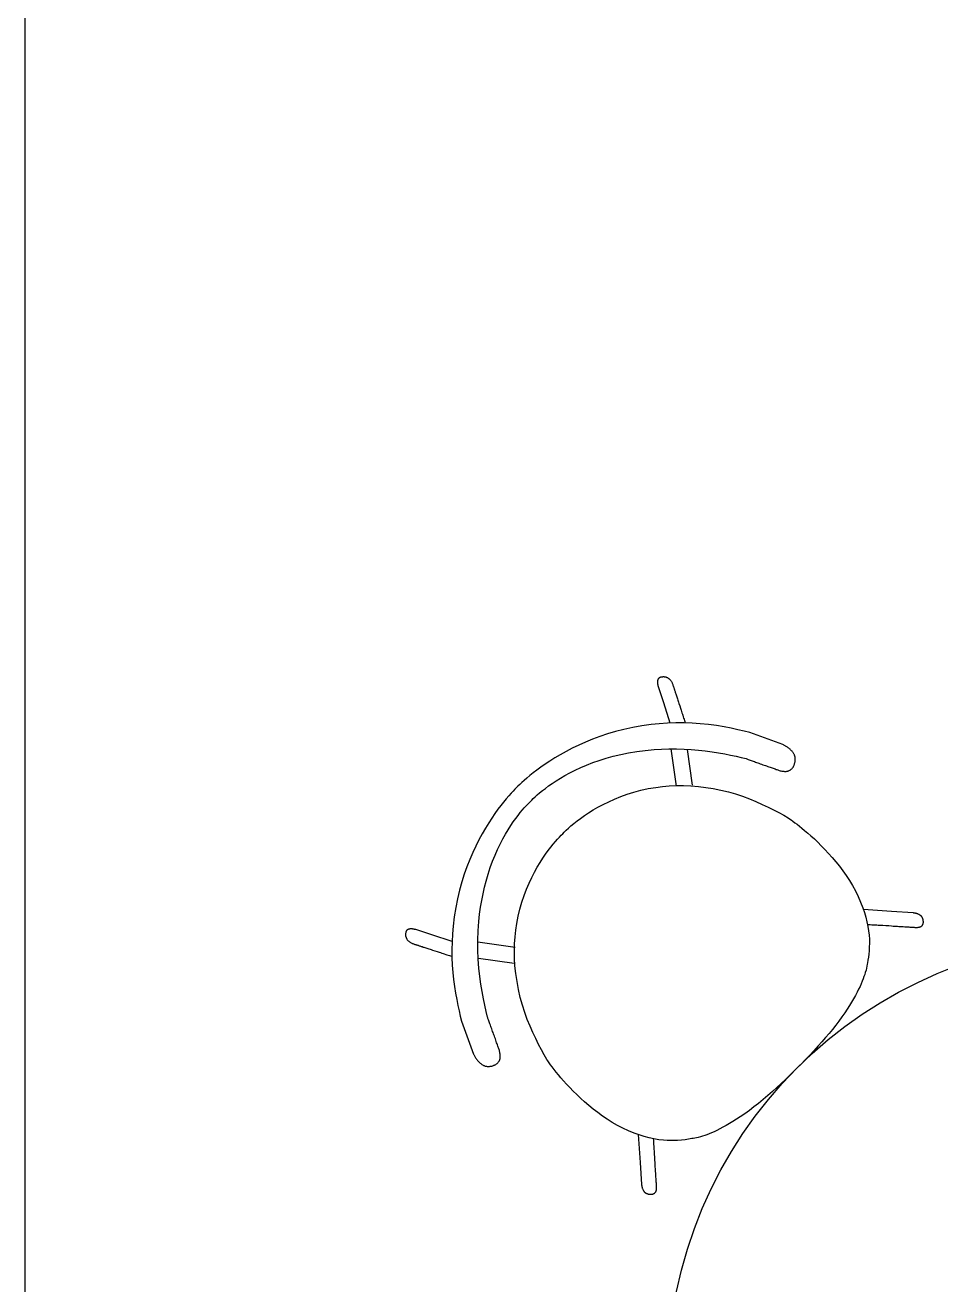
# Model space of a CAD drawing. Extents: x -120222 to -41942, y -19134 to 30932.
# Drawn here: x -92895 to -91858, y 7903 to 9329 of the extents above; entities that cross this region are included whole.
import ezdxf

# ---------------------------------------------------------------- set-up
doc = ezdxf.new("R2010")
doc.units = 0
doc.header["$LTSCALE"] = 150
doc.header["$MEASUREMENT"] = 0
doc.layers.get('0').update_dxf_attribs({"linetype": 'CONTINUOUS'})
doc.layers.add('_____', color=7, linetype='CONTINUOUS')
doc.layers.add('___B', color=7, linetype='CONTINUOUS')

# ---------------------------------------------------------------- blocks, each defined once
blk = doc.blocks.new('____-438')
at = {"color": 1, "linetype": 'Continuous'}
for p, q in [((-98592.6, 3918.6), (-98598.6, 3961.1)), ((-98574.5, 3919.9), (-98580.2, 3960.4)), ((-98775.1, 3736.1), (-98817.6, 3742.1)), ((-98776.4, 3718), (-98816.9, 3723.7))]:
    blk.add_line(p, q, dxfattribs=at)
for points in [[(-98612.9, 4031.1, 0), (-98613, 4031.4, 0), (-98613.1, 4031.8, 0), (-98613.2, 4032.2, 0), (-98613.2, 4032.6, 0), (-98613.3, 4033, 0), (-98613.4, 4033.4, 0), (-98613.5, 4033.9, 0), (-98613.6, 4034.4, 0), (-98613.6, 4034.8, 0), (-98613.7, 4035.4, 0), (-98613.7, 4036, 0), (-98613.7, 4036.6, 0), (-98613.7, 4037.2, 0), (-98613.6, 4037.8, 0), (-98613.5, 4038.4, 0), (-98613.5, 4038.7, 0), (-98613.4, 4039.1, 0), (-98613.3, 4039.4, 0), (-98613.2, 4039.7, 0), (-98613.1, 4040, 0), (-98612.9, 4040.3, 0), (-98612.8, 4040.6, 0), (-98612.7, 4040.8, 0), (-98612.5, 4041, 0), (-98612.3, 4041.2, 0), (-98612.1, 4041.4, 0), (-98611.8, 4041.6, 0), (-98611.5, 4041.8, 0), (-98611.3, 4042, 0), (-98611, 4042.1, 0), (-98610.7, 4042.2, 0), (-98610.4, 4042.4, 0), (-98610.1, 4042.5, 0), (-98609.8, 4042.5, 0)], [(-98609.8, 4042.5, 0), (-98609.2, 4042.6, 0), (-98608.7, 4042.7, 0), (-98608.1, 4042.7, 0), (-98607.6, 4042.8, 0), (-98607, 4042.8, 0), (-98606.5, 4042.7, 0), (-98606, 4042.7, 0), (-98605.6, 4042.6, 0), (-98605.1, 4042.5, 0), (-98604.7, 4042.4, 0), (-98604.2, 4042.3, 0), (-98603.7, 4042.1, 0), (-98603.3, 4041.9, 0), (-98602.8, 4041.7, 0), (-98602.4, 4041.4, 0), (-98601.9, 4041.1, 0), (-98601.5, 4040.8, 0), (-98601.1, 4040.5, 0), (-98600.7, 4040.1, 0), (-98600.3, 4039.7, 0), (-98599.8, 4039.2, 0), (-98599.4, 4038.7, 0), (-98599, 4038.2, 0), (-98598.7, 4037.6, 0), (-98598.3, 4037.1, 0), (-98597.9, 4036.4, 0), (-98597.6, 4035.8, 0), (-98597.3, 4035.2, 0), (-98597.1, 4034.6, 0), (-98596.8, 4033.9, 0), (-98596.5, 4033.2, 0), (-98596.3, 4032.5, 0)], [(-98599.6, 3990.1, 0), (-98607, 4013, 0), (-98612.9, 4031.1, 0)], [(-98596.3, 4032.5, 0), (-98596.2, 4032.1, 0), (-98596, 4031.7, 0), (-98595.9, 4031.2, 0), (-98595.7, 4030.6, 0), (-98595.5, 4030, 0), (-98595.3, 4029.3, 0), (-98595.1, 4028.7, 0), (-98594.9, 4028.1, 0), (-98594.6, 4027.4, 0), (-98594.4, 4026.6, 0), (-98594.2, 4025.9, 0), (-98593.9, 4025, 0), (-98593.6, 4024.1, 0), (-98593.3, 4023.1, 0), (-98592.9, 4022.1, 0), (-98592.6, 4021, 0), (-98592.2, 4019.9, 0), (-98591.8, 4018.7, 0), (-98591.4, 4017.5, 0), (-98591, 4016.2, 0), (-98590.6, 4015, 0), (-98590.2, 4013.7, 0), (-98589.8, 4012.4, 0), (-98588.9, 4009.8, 0), (-98588.1, 4007.2, 0), (-98587.3, 4004.7, 0), (-98586.8, 4003.2, 0), (-98586.3, 4001.8, 0), (-98585.9, 4000.3, 0), (-98585.4, 3999, 0), (-98584.9, 3997.4, 0), (-98584.4, 3995.9, 0), (-98584, 3994.5, 0), (-98583.5, 3993.1, 0), (-98583.1, 3991.9, 0), (-98582.7, 3990.6, 0)], [(-98509.4, 3979.4, 0), (-98515.9, 3981.1, 0), (-98523, 3982.7, 0), (-98530.6, 3984.3, 0), (-98538.7, 3985.8, 0), (-98547.3, 3987.3, 0), (-98556.4, 3988.6, 0), (-98565.8, 3989.5, 0), (-98574.7, 3990.1, 0), (-98583.8, 3990.3, 0), (-98593.3, 3990.3, 0), (-98602.8, 3989.9, 0), (-98612.2, 3989.3, 0), (-98621.3, 3988.4, 0), (-98631.9, 3987, 0), (-98642.1, 3985.1, 0), (-98652, 3983, 0), (-98661.5, 3980.5, 0), (-98670.7, 3977.9, 0), (-98679.4, 3975, 0), (-98687.7, 3971.9, 0), (-98695.6, 3968.6, 0), (-98703.2, 3965.3, 0), (-98710.5, 3961.7, 0), (-98717.5, 3958.1, 0), (-98724.1, 3954.4, 0), (-98730.2, 3950.8, 0), (-98736, 3947.2, 0), (-98741.3, 3943.7, 0), (-98746.2, 3940.2, 0), (-98750.7, 3936.9, 0), (-98754.9, 3933.8, 0), (-98758.7, 3930.8, 0), (-98762, 3928, 0), (-98765, 3925.3, 0), (-98767.6, 3922.9, 0), (-98770, 3920.8, 0), (-98772, 3918.8, 0), (-98773.6, 3917.1, 0)], [(-98472.1, 3965.8, 0), (-98493, 3973.4, 0), (-98509.4, 3979.4, 0)], [(-98458.4, 3945.6, 0), (-98458.3, 3946.3, 0), (-98458.2, 3947.1, 0), (-98458.1, 3947.8, 0), (-98458.1, 3948.6, 0), (-98458.1, 3949.5, 0), (-98458.1, 3950, 0), (-98458.2, 3950.6, 0), (-98458.2, 3951.2, 0), (-98458.3, 3951.8, 0), (-98458.4, 3952.4, 0), (-98458.6, 3953, 0), (-98458.8, 3953.6, 0), (-98459, 3954.2, 0), (-98459.3, 3954.8, 0), (-98459.6, 3955.4, 0), (-98460, 3956, 0), (-98460.4, 3956.6, 0), (-98460.8, 3957.1, 0), (-98461.2, 3957.7, 0), (-98461.7, 3958.2, 0), (-98462.1, 3958.7, 0), (-98462.6, 3959.3, 0), (-98463.3, 3959.9, 0), (-98463.9, 3960.6, 0), (-98464.6, 3961.2, 0), (-98465.3, 3961.8, 0), (-98466.1, 3962.3, 0), (-98466.8, 3962.8, 0), (-98467.5, 3963.3, 0), (-98468.2, 3963.7, 0), (-98468.9, 3964.1, 0), (-98469.6, 3964.5, 0), (-98470.2, 3964.9, 0), (-98470.9, 3965.2, 0), (-98471.5, 3965.5, 0), (-98472.1, 3965.8, 0)], [(-98757.9, 3901.4, 0), (-98756.5, 3902.9, 0), (-98754.7, 3904.7, 0), (-98752.6, 3906.6, 0), (-98750.2, 3908.8, 0), (-98747.5, 3911.2, 0), (-98744.4, 3913.7, 0), (-98741, 3916.3, 0), (-98737.3, 3919, 0), (-98733.3, 3921.9, 0), (-98728.8, 3924.8, 0), (-98724, 3927.8, 0), (-98718.8, 3930.8, 0), (-98713.2, 3933.8, 0), (-98707.3, 3936.9, 0), (-98701, 3939.8, 0), (-98694.3, 3942.7, 0), (-98687.3, 3945.4, 0), (-98680, 3948, 0), (-98672.3, 3950.4, 0), (-98664.3, 3952.6, 0), (-98655.7, 3954.7, 0), (-98646.8, 3956.5, 0), (-98637.5, 3958, 0), (-98627.8, 3959.3, 0), (-98617.7, 3960.2, 0), (-98609.5, 3960.6, 0), (-98601, 3960.9, 0), (-98592.4, 3960.9, 0), (-98584, 3960.7, 0), (-98575.8, 3960.3, 0), (-98567.7, 3959.6, 0), (-98559.9, 3958.8, 0), (-98552.2, 3957.7, 0), (-98544.8, 3956.4, 0), (-98537.8, 3955.2, 0), (-98531.3, 3953.9, 0), (-98525.1, 3952.6, 0), (-98519.3, 3951.4, 0), (-98513.8, 3950, 0)], [(-98513.8, 3950, 0), (-98513, 3949.7, 0), (-98512.2, 3949.4, 0), (-98511.2, 3949.1, 0), (-98510.2, 3948.7, 0), (-98509.2, 3948.3, 0), (-98508, 3947.9, 0), (-98506.8, 3947.5, 0), (-98505.6, 3947, 0), (-98504.3, 3946.5, 0), (-98503, 3946.1, 0), (-98501.8, 3945.6, 0), (-98500.4, 3945.2, 0), (-98499.1, 3944.7, 0), (-98497.6, 3944.2, 0), (-98496.2, 3943.6, 0), (-98494.7, 3943.1, 0), (-98493.3, 3942.6, 0), (-98491.8, 3942.1, 0), (-98490.5, 3941.6, 0), (-98489.1, 3941.1, 0), (-98487.8, 3940.7, 0), (-98486.6, 3940.2, 0), (-98485.3, 3939.8, 0), (-98484.1, 3939.4, 0), (-98483, 3939, 0), (-98481.9, 3938.6, 0), (-98480.8, 3938.2, 0), (-98479.8, 3937.8, 0), (-98478.8, 3937.5, 0), (-98477.9, 3937.2, 0), (-98477.1, 3936.9, 0)], [(-98477.1, 3936.9, 0), (-98476.2, 3936.6, 0), (-98475.2, 3936.3, 0), (-98474.3, 3936.1, 0), (-98473.3, 3935.9, 0), (-98472.3, 3935.8, 0), (-98471.7, 3935.7, 0), (-98471, 3935.6, 0), (-98470.3, 3935.5, 0), (-98469.7, 3935.5, 0), (-98469, 3935.5, 0), (-98468.4, 3935.5, 0), (-98467.7, 3935.6, 0), (-98467.1, 3935.7, 0), (-98466.5, 3935.8, 0), (-98465.9, 3936, 0), (-98465.4, 3936.2, 0), (-98464.8, 3936.5, 0), (-98464.3, 3936.7, 0), (-98463.9, 3937, 0), (-98463.4, 3937.3, 0), (-98463, 3937.7, 0), (-98462.5, 3938, 0), (-98462, 3938.4, 0), (-98461.6, 3938.9, 0), (-98461.1, 3939.4, 0), (-98460.8, 3939.9, 0), (-98460.4, 3940.3, 0), (-98460.1, 3940.8, 0), (-98459.9, 3941.4, 0), (-98459.6, 3941.9, 0), (-98459.4, 3942.4, 0), (-98459.1, 3943.1, 0), (-98458.9, 3943.7, 0), (-98458.7, 3944.4, 0), (-98458.5, 3945, 0), (-98458.4, 3945.6, 0)], [(-98773.6, 3917.1, 0), (-98775.5, 3915.3, 0), (-98777.5, 3913.2, 0), (-98779.9, 3910.7, 0), (-98782.5, 3907.8, 0), (-98785.3, 3904.6, 0), (-98788.3, 3900.8, 0), (-98791.4, 3896.9, 0), (-98794.7, 3892.6, 0), (-98798.1, 3887.8, 0), (-98801.7, 3882.7, 0), (-98805.2, 3877.1, 0), (-98808.9, 3871.2, 0), (-98812.5, 3864.8, 0), (-98816.2, 3858.1, 0), (-98819.8, 3851, 0), (-98823.2, 3843.5, 0), (-98826.5, 3835.7, 0), (-98829.8, 3827.6, 0), (-98832.8, 3819.2, 0), (-98835.5, 3810.4, 0), (-98838.1, 3801.1, 0), (-98840.4, 3791.4, 0), (-98842.5, 3781.3, 0), (-98844.1, 3770.9, 0), (-98845.4, 3760.2, 0), (-98846.1, 3751.5, 0), (-98846.6, 3742.6, 0), (-98846.8, 3733.6, 0), (-98846.8, 3724.8, 0), (-98846.5, 3716.2, 0), (-98845.9, 3707.9, 0), (-98845.1, 3699.8, 0), (-98844, 3691.9, 0), (-98842.7, 3684.4, 0), (-98841.4, 3677.2, 0), (-98840.1, 3670.5, 0), (-98838.7, 3664.3, 0), (-98837.4, 3658.4, 0), (-98836, 3652.9, 0)], [(-98721.4, 3864.9, 0), (-98719.6, 3866.8, 0), (-98717.5, 3868.8, 0), (-98714.9, 3871.2, 0), (-98712.1, 3873.7, 0), (-98708.8, 3876.5, 0), (-98705.1, 3879.4, 0), (-98701.1, 3882.3, 0), (-98696.8, 3885.4, 0), (-98692.1, 3888.6, 0), (-98686.9, 3891.8, 0), (-98681.4, 3894.9, 0), (-98675.5, 3898.1, 0), (-98669.3, 3901.2, 0), (-98662.6, 3904.2, 0), (-98655.6, 3907, 0), (-98648.3, 3909.7, 0), (-98640.7, 3912, 0), (-98632.8, 3914.2, 0), (-98624.6, 3916, 0), (-98616, 3917.4, 0), (-98608.5, 3918.4, 0), (-98600.8, 3919.1, 0), (-98592.8, 3919.5, 0), (-98584.6, 3919.5, 0), (-98576.2, 3919.2, 0), (-98567.6, 3918.4, 0), (-98559.3, 3917.4, 0), (-98550.8, 3916, 0), (-98542.2, 3914.2, 0), (-98533.8, 3912.2, 0), (-98525.6, 3909.9, 0), (-98517.7, 3907.4, 0), (-98510, 3904.6, 0), (-98502.6, 3901.5, 0), (-98495.5, 3898.2, 0), (-98488.8, 3895, 0), (-98482.5, 3891.9, 0), (-98476.6, 3888.8, 0), (-98471.1, 3885.8, 0), (-98465.9, 3882.8, 0)], [(-98806.6, 3657.3, 0), (-98808.1, 3663.8, 0), (-98809.6, 3670.7, 0), (-98811.1, 3678.2, 0), (-98812.6, 3686.2, 0), (-98814, 3694.6, 0), (-98815.3, 3703.5, 0), (-98816.3, 3712.6, 0), (-98817, 3722.9, 0), (-98817.4, 3733.5, 0), (-98817.4, 3744.4, 0), (-98817, 3755.1, 0), (-98816.4, 3765.4, 0), (-98815.5, 3773.7, 0), (-98814.4, 3781.8, 0), (-98813.1, 3789.5, 0), (-98811.6, 3797, 0), (-98810, 3804.3, 0), (-98808.2, 3811.3, 0), (-98805.9, 3819.1, 0), (-98803.4, 3826.7, 0), (-98800.7, 3833.8, 0), (-98798, 3840.6, 0), (-98795.1, 3847.1, 0), (-98792.1, 3853.3, 0), (-98789.1, 3859.1, 0), (-98786.1, 3864.5, 0), (-98783.1, 3869.5, 0), (-98780.2, 3874.1, 0), (-98777.3, 3878.3, 0), (-98774.5, 3882.2, 0), (-98771.9, 3885.7, 0), (-98769.4, 3888.9, 0), (-98767, 3891.8, 0), (-98764.9, 3894.3, 0), (-98762.8, 3896.5, 0), (-98761, 3898.4, 0), (-98759.4, 3900, 0), (-98757.9, 3901.4, 0)], [(-98465.9, 3882.8, 0), (-98464.4, 3881.8, 0), (-98462.6, 3880.5, 0), (-98460.6, 3879, 0), (-98458.4, 3877.4, 0), (-98456, 3875.6, 0), (-98453.4, 3873.6, 0), (-98450.7, 3871.4, 0), (-98447.4, 3868.7, 0), (-98443.9, 3865.7, 0), (-98440.2, 3862.5, 0), (-98436.4, 3859, 0), (-98432.5, 3855.2, 0), (-98428.5, 3851.3, 0), (-98424.4, 3847.1, 0), (-98420.2, 3842.6, 0), (-98416.1, 3838, 0), (-98412, 3833.1, 0), (-98408, 3828.1, 0), (-98404.1, 3822.9, 0), (-98400.3, 3817.5, 0), (-98396.7, 3812, 0), (-98393.2, 3806.2, 0), (-98389.9, 3800.1, 0), (-98386.8, 3793.9, 0), (-98384, 3787.6, 0), (-98381.5, 3781.1, 0), (-98379.7, 3775.9, 0), (-98378.2, 3770.5, 0), (-98376.8, 3765.2, 0), (-98375.7, 3760, 0), (-98374.9, 3754.9, 0), (-98374.3, 3750.1, 0), (-98374.1, 3745.4, 0), (-98374, 3740.9, 0), (-98374.2, 3736.6, 0), (-98374.5, 3732.5, 0), (-98374.8, 3728.7, 0), (-98375.2, 3725.2, 0), (-98375.7, 3721.9, 0), (-98376.3, 3718.8, 0)], [(-98739.4, 3609.4, 0), (-98742.4, 3614.7, 0), (-98745.5, 3620.4, 0), (-98748.7, 3626.5, 0), (-98751.9, 3633, 0), (-98755.2, 3639.9, 0), (-98758.4, 3647.2, 0), (-98761.5, 3654.7, 0), (-98764.4, 3662.5, 0), (-98767, 3670.9, 0), (-98769.4, 3679.7, 0), (-98771.4, 3688.7, 0), (-98773.1, 3697.8, 0), (-98774.5, 3706.7, 0), (-98775.4, 3715.4, 0), (-98775.9, 3723.9, 0), (-98776.1, 3732.2, 0), (-98775.8, 3740.3, 0), (-98775.3, 3748.2, 0), (-98774.5, 3755.8, 0), (-98773.4, 3763.2, 0), (-98771.8, 3771.6, 0), (-98769.8, 3779.7, 0), (-98767.6, 3787.5, 0), (-98765.1, 3794.9, 0), (-98762.4, 3802.1, 0), (-98759.5, 3808.9, 0), (-98756.4, 3815.4, 0), (-98753.3, 3821.5, 0), (-98750.2, 3827.2, 0), (-98747, 3832.5, 0), (-98743.9, 3837.4, 0), (-98740.8, 3841.9, 0), (-98737.8, 3846, 0), (-98735, 3849.8, 0), (-98732.2, 3853.2, 0), (-98729.7, 3856.2, 0), (-98727.3, 3858.8, 0), (-98725.1, 3861.2, 0), (-98723.2, 3863.2, 0), (-98721.4, 3864.9, 0)], [(-98380.9, 3779.4, 0), (-98349.2, 3777.3, 0), (-98324.4, 3775.6, 0)], [(-98324.4, 3775.6, 0), (-98324, 3775.5, 0), (-98323.6, 3775.5, 0), (-98323.2, 3775.4, 0), (-98322.7, 3775.3, 0), (-98322.3, 3775.2, 0), (-98321.8, 3775.1, 0), (-98321.3, 3775, 0), (-98320.7, 3774.9, 0), (-98320.2, 3774.7, 0), (-98319.7, 3774.5, 0), (-98319.2, 3774.3, 0), (-98318.6, 3774, 0), (-98318.1, 3773.7, 0), (-98317.7, 3773.5, 0), (-98317.2, 3773.2, 0), (-98316.8, 3773, 0), (-98316.4, 3772.7, 0), (-98316.1, 3772.4, 0), (-98315.9, 3772.2, 0), (-98315.6, 3771.9, 0), (-98315.4, 3771.7, 0), (-98315.1, 3771.4, 0), (-98314.9, 3771.1, 0), (-98314.7, 3770.8, 0), (-98314.6, 3770.5, 0), (-98314.4, 3770.2, 0), (-98314.3, 3770, 0), (-98314.2, 3769.7, 0), (-98314, 3769.3, 0), (-98313.9, 3768.9, 0), (-98313.8, 3768.5, 0), (-98313.7, 3768.1, 0), (-98313.6, 3767.7, 0), (-98313.5, 3767.3, 0)], [(-98313.5, 3767.3, 0), (-98313.5, 3766.9, 0), (-98313.4, 3766.5, 0), (-98313.3, 3766, 0), (-98313.3, 3765.5, 0), (-98313.3, 3765.2, 0), (-98313.3, 3764.9, 0), (-98313.3, 3764.6, 0), (-98313.3, 3764.2, 0), (-98313.3, 3763.9, 0), (-98313.4, 3763.5, 0), (-98313.5, 3763.1, 0), (-98313.6, 3762.8, 0), (-98313.7, 3762.4, 0), (-98313.9, 3762, 0), (-98314.1, 3761.7, 0), (-98314.3, 3761.3, 0), (-98314.5, 3760.9, 0), (-98314.7, 3760.6, 0), (-98315, 3760.3, 0), (-98315.2, 3760.1, 0), (-98315.5, 3759.9, 0), (-98315.8, 3759.6, 0), (-98316.1, 3759.4, 0), (-98316.5, 3759.3, 0), (-98316.8, 3759.1, 0), (-98317.2, 3759, 0), (-98317.5, 3758.9, 0), (-98317.9, 3758.8, 0), (-98318.6, 3758.7, 0), (-98319.2, 3758.6, 0), (-98319.8, 3758.5, 0), (-98320.5, 3758.5, 0), (-98321.1, 3758.5, 0), (-98321.7, 3758.5, 0), (-98322.3, 3758.5, 0)], [(-98899, 3753.3, 0), (-98899.1, 3752.7, 0), (-98899.2, 3752.1, 0), (-98899.3, 3751.6, 0), (-98899.3, 3751, 0), (-98899.3, 3750.5, 0), (-98899.3, 3750, 0), (-98899.2, 3749.5, 0), (-98899.2, 3749, 0), (-98899.1, 3748.6, 0), (-98899, 3748.1, 0), (-98898.8, 3747.7, 0), (-98898.6, 3747.2, 0), (-98898.4, 3746.7, 0), (-98898.2, 3746.3, 0), (-98898, 3745.8, 0), (-98897.7, 3745.4, 0), (-98897.4, 3745, 0), (-98897, 3744.6, 0), (-98896.7, 3744.2, 0), (-98896.2, 3743.7, 0), (-98895.7, 3743.3, 0), (-98895.2, 3742.9, 0), (-98894.7, 3742.5, 0), (-98894.2, 3742.1, 0), (-98893.6, 3741.8, 0), (-98893, 3741.4, 0), (-98892.4, 3741.1, 0), (-98891.7, 3740.8, 0), (-98891.1, 3740.6, 0), (-98890.4, 3740.3, 0), (-98889.7, 3740, 0), (-98889, 3739.8, 0)], [(-98887.6, 3756.4, 0), (-98887.9, 3756.5, 0), (-98888.3, 3756.5, 0), (-98888.7, 3756.6, 0), (-98889.1, 3756.7, 0), (-98889.5, 3756.8, 0), (-98890, 3756.9, 0), (-98890.4, 3757, 0), (-98890.9, 3757, 0), (-98891.4, 3757.1, 0), (-98891.9, 3757.1, 0), (-98892.5, 3757.2, 0), (-98893.1, 3757.2, 0), (-98893.7, 3757.1, 0), (-98894.3, 3757.1, 0), (-98894.9, 3757, 0), (-98895.3, 3756.9, 0), (-98895.6, 3756.9, 0), (-98896, 3756.8, 0), (-98896.3, 3756.7, 0), (-98896.6, 3756.5, 0), (-98896.8, 3756.4, 0), (-98897.1, 3756.3, 0), (-98897.3, 3756.1, 0), (-98897.5, 3756, 0), (-98897.7, 3755.8, 0), (-98897.9, 3755.6, 0), (-98898.1, 3755.3, 0), (-98898.3, 3755, 0), (-98898.5, 3754.7, 0), (-98898.6, 3754.4, 0), (-98898.8, 3754.2, 0), (-98898.9, 3753.9, 0), (-98899, 3753.6, 0), (-98899, 3753.3, 0)], [(-98846.6, 3743.1, 0), (-98869.5, 3750.5, 0), (-98887.6, 3756.4, 0)], [(-98322.3, 3758.5, 0), (-98322.9, 3758.6, 0), (-98323.5, 3758.6, 0), (-98324.2, 3758.6, 0), (-98325, 3758.7, 0), (-98325.9, 3758.8, 0), (-98326.9, 3758.8, 0), (-98327.9, 3758.9, 0), (-98328.9, 3759, 0), (-98330.1, 3759.1, 0), (-98331.3, 3759.1, 0), (-98332.7, 3759.2, 0), (-98334.1, 3759.3, 0), (-98335.7, 3759.4, 0), (-98337.3, 3759.5, 0), (-98339.1, 3759.6, 0), (-98340.9, 3759.7, 0), (-98342.4, 3759.8, 0), (-98344, 3759.9, 0), (-98345.7, 3760, 0), (-98347.3, 3760.1, 0), (-98348.9, 3760.2, 0), (-98352.2, 3760.5, 0), (-98355.5, 3760.7, 0), (-98358.7, 3760.9, 0), (-98360.5, 3761, 0), (-98362.3, 3761.1, 0), (-98364.1, 3761.2, 0), (-98365.8, 3761.3, 0), (-98367.8, 3761.4, 0), (-98369.6, 3761.5, 0), (-98371.4, 3761.6, 0), (-98373.1, 3761.7, 0), (-98374.7, 3761.8, 0), (-98376.2, 3761.9, 0)], [(-98889, 3739.8, 0), (-98888.7, 3739.7, 0), (-98888.2, 3739.5, 0), (-98887.7, 3739.4, 0), (-98887.2, 3739.2, 0), (-98886.5, 3739, 0), (-98885.8, 3738.7, 0), (-98885.2, 3738.6, 0), (-98884.6, 3738.3, 0), (-98883.9, 3738.1, 0), (-98883.2, 3737.9, 0), (-98882.4, 3737.6, 0), (-98881.5, 3737.4, 0), (-98880.6, 3737.1, 0), (-98879.7, 3736.7, 0), (-98878.6, 3736.4, 0), (-98877.5, 3736.1, 0), (-98876.4, 3735.7, 0), (-98875.2, 3735.3, 0), (-98874, 3734.9, 0), (-98872.8, 3734.5, 0), (-98871.5, 3734.1, 0), (-98870.2, 3733.7, 0), (-98869, 3733.3, 0), (-98866.3, 3732.4, 0), (-98863.7, 3731.6, 0), (-98861.2, 3730.8, 0), (-98859.7, 3730.3, 0), (-98858.3, 3729.8, 0), (-98856.9, 3729.4, 0), (-98855.5, 3728.9, 0), (-98853.9, 3728.4, 0), (-98852.4, 3727.9, 0), (-98851, 3727.5, 0), (-98849.7, 3727, 0), (-98848.4, 3726.6, 0), (-98847.1, 3726.2, 0)], [(-98376.3, 3718.8, 0), (-98376.5, 3717.1, 0), (-98376.8, 3715.1, 0), (-98377.3, 3712.9, 0), (-98377.9, 3710.4, 0), (-98378.7, 3707.8, 0), (-98379.4, 3705.5, 0), (-98380.2, 3703.2, 0), (-98381, 3700.7, 0), (-98382.1, 3698, 0), (-98383.3, 3695.1, 0), (-98384.7, 3692.1, 0), (-98386.3, 3688.9, 0), (-98388, 3685.5, 0), (-98389.9, 3681.9, 0), (-98392.1, 3678.2, 0), (-98394.3, 3674.3, 0), (-98396.7, 3670.3, 0), (-98399.3, 3666.3, 0), (-98402, 3662.2, 0), (-98405.2, 3657.5, 0), (-98408.6, 3652.9, 0), (-98412.1, 3648.2, 0), (-98415.9, 3643.5, 0), (-98419.7, 3638.8, 0), (-98423.8, 3634.1, 0), (-98427.9, 3629.4, 0), (-98432, 3624.8, 0), (-98437, 3619.3, 0), (-98441.9, 3614, 0), (-98446.8, 3609, 0), (-98451.5, 3604.2, 0), (-98456.1, 3599.6, 0)], [(-98836, 3652.9, 0), (-98828.3, 3632, 0), (-98822.3, 3615.5, 0)], [(-98793.4, 3620.5, 0), (-98793.7, 3621.4, 0), (-98794.1, 3622.4, 0), (-98794.4, 3623.5, 0), (-98794.8, 3624.6, 0), (-98795.3, 3625.8, 0), (-98795.7, 3627.1, 0), (-98796.2, 3628.4, 0), (-98796.6, 3629.8, 0), (-98797.1, 3631.2, 0), (-98797.6, 3632.6, 0), (-98798.2, 3634.1, 0), (-98798.7, 3635.7, 0), (-98799.3, 3637.3, 0), (-98799.8, 3638.6, 0), (-98800.2, 3639.9, 0), (-98800.7, 3641.1, 0), (-98801.1, 3642.4, 0), (-98801.7, 3644, 0), (-98802.2, 3645.5, 0), (-98802.8, 3646.9, 0), (-98803.3, 3648.3, 0), (-98803.7, 3649.6, 0), (-98804.2, 3650.9, 0), (-98804.6, 3652.1, 0), (-98805, 3653.1, 0), (-98805.4, 3654.1, 0), (-98805.7, 3655, 0), (-98806, 3655.8, 0), (-98806.3, 3656.6, 0), (-98806.6, 3657.3, 0)], [(-98822.3, 3615.5, 0), (-98822, 3614.9, 0), (-98821.7, 3614.2, 0), (-98821.3, 3613.5, 0), (-98820.9, 3612.8, 0), (-98820.5, 3612.1, 0), (-98820, 3611.3, 0), (-98819.5, 3610.5, 0), (-98819, 3609.7, 0), (-98818.4, 3608.9, 0), (-98817.7, 3608.1, 0), (-98817, 3607.3, 0), (-98816.3, 3606.6, 0), (-98815.5, 3605.8, 0), (-98814.9, 3605.2, 0), (-98814.2, 3604.7, 0), (-98813.5, 3604.1, 0), (-98812.8, 3603.6, 0), (-98812.2, 3603.3, 0), (-98811.6, 3602.9, 0), (-98811, 3602.6, 0), (-98810.4, 3602.4, 0), (-98809.8, 3602.2, 0), (-98809.2, 3602, 0), (-98808.7, 3601.9, 0), (-98808.1, 3601.8, 0), (-98807.5, 3601.7, 0), (-98807, 3601.6, 0), (-98806.4, 3601.6, 0), (-98805.6, 3601.6, 0), (-98804.9, 3601.6, 0), (-98804.2, 3601.6, 0), (-98803.4, 3601.7, 0), (-98802.8, 3601.8, 0), (-98802.1, 3601.9, 0)], [(-98802.1, 3601.9, 0), (-98801.6, 3602, 0), (-98801, 3602.1, 0), (-98800.4, 3602.3, 0), (-98799.8, 3602.5, 0), (-98799.2, 3602.8, 0), (-98798.7, 3603, 0), (-98798.2, 3603.2, 0), (-98797.7, 3603.4, 0), (-98797.2, 3603.7, 0), (-98796.7, 3604, 0), (-98796.2, 3604.4, 0), (-98795.7, 3604.8, 0), (-98795.2, 3605.2, 0), (-98794.8, 3605.7, 0), (-98794.3, 3606.2, 0), (-98794, 3606.7, 0), (-98793.7, 3607.1, 0), (-98793.4, 3607.6, 0), (-98793.1, 3608.1, 0), (-98792.8, 3608.6, 0), (-98792.6, 3609.1, 0), (-98792.4, 3609.7, 0), (-98792.3, 3610.3, 0), (-98792.2, 3610.9, 0), (-98792.1, 3611.5, 0), (-98792, 3612.2, 0), (-98792, 3612.8, 0), (-98792, 3613.4, 0), (-98792.1, 3614, 0), (-98792.1, 3614.7, 0), (-98792.2, 3615.3, 0), (-98792.4, 3616.4, 0), (-98792.6, 3617.5, 0), (-98792.8, 3618.5, 0), (-98793.1, 3619.5, 0), (-98793.4, 3620.5, 0)], [(-98575.3, 3519.8, 0), (-98578.9, 3519.1, 0), (-98582.8, 3518.6, 0), (-98587, 3518.1, 0), (-98591.5, 3517.8, 0), (-98595.2, 3517.6, 0), (-98599.1, 3517.5, 0), (-98603.2, 3517.6, 0), (-98607.4, 3517.9, 0), (-98612.6, 3518.5, 0), (-98618, 3519.5, 0), (-98623.6, 3520.7, 0), (-98629.3, 3522.3, 0), (-98634.9, 3524, 0), (-98640.4, 3526, 0), (-98646.8, 3528.6, 0), (-98653.1, 3531.5, 0), (-98659.2, 3534.8, 0), (-98665.2, 3538.2, 0), (-98670.9, 3541.7, 0), (-98676.4, 3545.4, 0), (-98681.7, 3549.3, 0), (-98686.8, 3553.2, 0), (-98691.7, 3557.2, 0), (-98696.5, 3561.3, 0), (-98701, 3565.4, 0), (-98705.4, 3569.6, 0), (-98709.5, 3573.6, 0), (-98713.4, 3577.6, 0), (-98716.9, 3581.4, 0), (-98720.3, 3585.1, 0), (-98723.4, 3588.7, 0), (-98726.2, 3592, 0), (-98728.8, 3595.2, 0), (-98731.1, 3598.2, 0), (-98733.2, 3600.9, 0), (-98735.1, 3603.4, 0), (-98736.7, 3605.7, 0), (-98738.2, 3607.7, 0), (-98739.4, 3609.4, 0)], [(-98456.1, 3599.6, 0), (-98460.3, 3595.4, 0), (-98464.6, 3591.1, 0), (-98469.1, 3586.7, 0), (-98473.9, 3582.3, 0), (-98478.8, 3577.8, 0), (-98483.8, 3573.3, 0), (-98489, 3568.7, 0), (-98494.3, 3564.1, 0), (-98499.5, 3559.7, 0), (-98504.8, 3555.6, 0), (-98510, 3551.6, 0), (-98515.3, 3547.8, 0), (-98520.5, 3544.3, 0), (-98524.5, 3541.7, 0), (-98528.6, 3539.2, 0), (-98532.5, 3536.8, 0), (-98536.3, 3534.6, 0), (-98540, 3532.6, 0), (-98543.5, 3530.7, 0), (-98546.8, 3529.1, 0), (-98549.9, 3527.6, 0), (-98552.9, 3526.2, 0), (-98555.6, 3525.1, 0), (-98558.2, 3524.2, 0), (-98560.6, 3523.4, 0), (-98562.9, 3522.6, 0), (-98565.4, 3521.8, 0), (-98567.8, 3521.2, 0), (-98569.9, 3520.7, 0), (-98571.9, 3520.2, 0), (-98573.7, 3519.9, 0), (-98575.3, 3519.8, 0)], [(-98636, 3524.3, 0), (-98633.8, 3492.7, 0), (-98632.1, 3467.9, 0)], [(-98615, 3465.8, 0), (-98615.1, 3466.4, 0), (-98615.1, 3467, 0), (-98615.2, 3467.7, 0), (-98615.2, 3468.5, 0), (-98615.3, 3469.4, 0), (-98615.4, 3470.4, 0), (-98615.4, 3471.4, 0), (-98615.5, 3472.4, 0), (-98615.6, 3473.6, 0), (-98615.7, 3474.8, 0), (-98615.8, 3476.1, 0), (-98615.8, 3477.6, 0), (-98615.9, 3479.1, 0), (-98616, 3480.8, 0), (-98616.2, 3482.5, 0), (-98616.3, 3484.4, 0), (-98616.4, 3485.9, 0), (-98616.5, 3487.5, 0), (-98616.6, 3489.1, 0), (-98616.7, 3490.7, 0), (-98616.8, 3492.3, 0), (-98617, 3495.7, 0), (-98617.2, 3498.9, 0), (-98617.4, 3502.1, 0), (-98617.5, 3504, 0), (-98617.6, 3505.8, 0), (-98617.7, 3507.6, 0), (-98617.8, 3509.3, 0), (-98617.9, 3511.2, 0), (-98618, 3513.1, 0), (-98618.1, 3514.9, 0), (-98618.2, 3516.6, 0), (-98618.3, 3518.2, 0), (-98618.4, 3519.7, 0)], [(-98632.1, 3467.9, 0), (-98632.1, 3467.5, 0), (-98632, 3467.1, 0), (-98631.9, 3466.7, 0), (-98631.9, 3466.2, 0), (-98631.8, 3465.7, 0), (-98631.6, 3465.3, 0), (-98631.5, 3464.7, 0), (-98631.4, 3464.2, 0), (-98631.2, 3463.7, 0), (-98631, 3463.2, 0), (-98630.8, 3462.6, 0), (-98630.5, 3462.1, 0), (-98630.2, 3461.6, 0), (-98630, 3461.1, 0), (-98629.8, 3460.7, 0), (-98629.5, 3460.3, 0), (-98629.2, 3459.9, 0), (-98629, 3459.6, 0), (-98628.7, 3459.3, 0), (-98628.4, 3459.1, 0), (-98628.2, 3458.8, 0), (-98627.9, 3458.6, 0), (-98627.6, 3458.4, 0), (-98627.3, 3458.2, 0), (-98627, 3458.1, 0), (-98626.8, 3457.9, 0), (-98626.5, 3457.8, 0), (-98626.2, 3457.7, 0), (-98625.8, 3457.5, 0), (-98625.4, 3457.4, 0), (-98625, 3457.2, 0), (-98624.6, 3457.1, 0), (-98624.2, 3457.1, 0), (-98623.8, 3457, 0)], [(-98623.8, 3457, 0), (-98623.4, 3456.9, 0), (-98623, 3456.9, 0), (-98622.5, 3456.8, 0), (-98622.1, 3456.8, 0), (-98621.7, 3456.8, 0), (-98621.4, 3456.8, 0), (-98621.1, 3456.8, 0), (-98620.8, 3456.8, 0), (-98620.4, 3456.8, 0), (-98620, 3456.9, 0), (-98619.7, 3457, 0), (-98619.3, 3457.1, 0), (-98618.9, 3457.2, 0), (-98618.5, 3457.4, 0), (-98618.2, 3457.5, 0), (-98617.8, 3457.8, 0), (-98617.4, 3458, 0), (-98617.1, 3458.2, 0), (-98616.9, 3458.5, 0), (-98616.6, 3458.7, 0), (-98616.4, 3459, 0), (-98616.2, 3459.3, 0), (-98616, 3459.6, 0), (-98615.8, 3459.9, 0), (-98615.7, 3460.3, 0), (-98615.5, 3460.6, 0), (-98615.4, 3461, 0), (-98615.3, 3461.4, 0), (-98615.2, 3462, 0), (-98615.1, 3462.7, 0), (-98615.1, 3463.3, 0), (-98615, 3463.9, 0), (-98615, 3464.6, 0), (-98615, 3465.2, 0), (-98615, 3465.8, 0)]]:
    blk.add_polyline3d(points, dxfattribs=at)
blk = doc.blocks.new('____-439')
at = {"color": 1, "linetype": 'Continuous'}
blk.add_circle((-98102.6, 3246), 500, dxfattribs=at)
at = {"color": 1}
blk.add_blockref('____-438', (0, 0), dxfattribs=at)

msp = doc.modelspace()

# ---------------------------------------------------------------- linework, layer by layer
at = {"layer": '___B', "color": 5}
msp.add_line((-92894.95331, -18224.63715), (-92894.95331, 28821.32986), dxfattribs=at)

# ---------------------------------------------------------------- block references
at = {"layer": '_____', "color": 0}
msp.add_blockref('____-439', (6435.10495, 4548.69799), dxfattribs=at)

doc.saveas('drawing.dxf')
